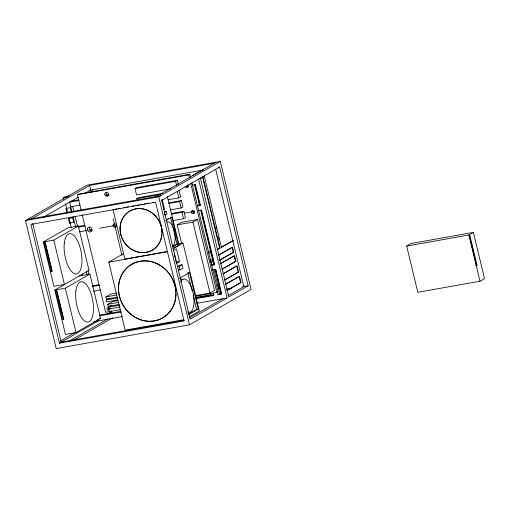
<?xml version="1.0" encoding="UTF-8"?>
<svg xmlns="http://www.w3.org/2000/svg" width="510" height="510" viewBox="0 0 510 510"><rect width="100%" height="100%" fill="white"/><g stroke="black" fill="none" stroke-linecap="round" stroke-linejoin="round"><path stroke-width="0.76" d="M63.597 199.321L63.221 197.778L64.999 196.752L69.322 195.987M25.5 220.556L87.051 185.168L220.314 161.434L251.047 289.444L189.497 324.832L56.234 348.566L25.5 220.556L158.763 196.822L220.314 161.434M31.595 218.764L89.588 185.423L214.213 163.226M81.128 210.203L77.412 194.737L78.597 194.055L189.892 174.235L190.632 177.327M43.65 217.101L78.304 197.172M85.189 193.213L90.697 190.045M69.507 223.131L73.822 222.366L72.713 217.738L68.397 218.503L69.507 223.131L70.692 222.449M170.882 188.802L136.546 194.916L135.016 188.547L136.718 187.565L177.295 180.342L178.315 184.588M78.361 226.006L53.805 240.127L64.451 284.472L53.901 286.346L43.254 242.008L67.817 227.887L78.361 226.006L89.008 270.345L54.799 290.094L65.446 334.439L75.996 332.558L100.553 318.438L89.907 274.093L79.362 275.974M44.198 243.002L45.103 242.48L49.668 261.515L48.769 262.032L44.198 243.002L45.313 242.805L49.884 261.834L48.769 262.032M137.056 200.13L136.718 198.715L138.478 197.701L162.664 193.392M135.016 188.547L175.593 181.318L177.295 180.342M77.412 194.737L188.706 174.917L189.892 174.235M154.447 197.593L215.991 162.199M161.192 200.353L162.307 199.716L164.564 209.106L163.449 209.75M200.366 178.168L228.882 296.922L248.153 285.842L219.644 167.082L161.651 200.424L190.166 319.183L227.103 297.948L198.588 179.188M199.875 178.634L202.986 177.008L220.052 248.102L217.362 249.651M200.296 178.557L202.986 177.008M167.898 199.799L178.825 197.855L180.585 196.841L179.055 190.472M51.019 271.524L52.218 271.314L50.063 262.35L48.871 262.561L51.019 271.524L51.963 270.982L49.993 262.765M168.638 203.554L179.565 201.609L181.381 200.564L182.911 206.933L181.095 207.978L170.168 209.922M165.017 215.131L167.063 213.958L166.451 211.414L164.405 212.587L164.864 214.5M167.216 219.287L168.581 218.497M165.718 220.632L171.864 217.101L178.264 243.754L172.801 246.897M171.06 214.289L181.987 212.345L183.855 211.267L185.385 217.636L183.517 218.713L173.368 220.518M55.743 291.089L56.648 290.572L61.213 309.602L60.314 310.118L55.743 291.089L56.859 290.891L61.429 309.921L60.314 310.118M183.568 319.732L125.128 330.136L108.808 262.153L123.79 253.54M54.799 290.094L65.35 288.214L89.907 274.093M181.617 243.397L177.174 224.891L181.732 222.271L197.498 219.466L214.531 290.407L209.98 293.027L195.712 295.57M177.174 224.891L192.946 222.086L197.498 219.466M172.246 246.725L177.027 243.978L178.264 243.754M172.89 248.663L179.042 245.125L167.318 196.286M173.476 248.478L183.007 242.996L199.327 310.979L189.797 316.461M173.336 250.493L176.396 248.74L179.488 261.611L176.428 263.37M62.564 319.611L63.763 319.4L61.608 310.437L60.416 310.647L62.564 319.611L63.508 319.069L61.359 310.105M117.268 297.183L106.329 299.134L105.799 296.922L110.632 294.142L116.726 293.059M117.702 299.854L106.826 301.792L106.38 299.905L109.79 297.942M119.13 304.438L108.203 306.389L107.718 304.349L112.487 301.608L117.804 300.664M182.076 264.773L180.055 265.13L177.25 266.743L179.271 266.386L182.076 264.773L182.911 268.26L180.106 269.866L178.086 270.23L179.208 269.586M119.812 307.058L108.904 309.003L108.471 307.205L111.868 305.254M108.904 309.003L110.262 308.225M216.941 249.721L220.052 248.102M233.025 240.567L221.015 247.471L233.446 240.49M60.32 340.954L75.372 332.297M107.317 313.93L110.071 312.343M59.44 343.173L184.065 320.975L155.556 202.215L30.931 224.413L59.44 343.173L98.156 320.911L97.786 319.368M218.529 255.051L232.49 247.191L233.682 252.163L219.466 260.336M69.284 341.062L107.757 318.941M218.267 255.363L232.49 247.191M179.469 278.332L189.497 272.57L198.269 309.098L188.904 314.479M73.376 340.425L112.729 317.8M219.721 260.023L233.682 252.163M221.276 263.192L234.135 255.797L235.48 261.394L221.946 269.178M220.339 263.893L234.555 255.72L235.9 261.324L222.36 269.108M222.947 273.857L236.678 265.965L238.157 272.13L224.425 280.022M223.367 273.787L237.093 265.888L238.578 272.053L224.846 279.952M225.337 284.268L239.496 276.292L240.988 282.495L227.243 290.4M225.751 284.197L239.496 276.292M195.77 296.24L216.928 292.472L218.114 291.79L191.932 182.739M217.273 291.656L218.012 294.742L221.257 293.454M226.822 290.477L240.988 282.495M188.547 314.013L196.573 309.398L198.269 309.098M242.773 286.461L243.958 285.778M189.267 317.985L222.781 298.713M228.002 295.711L243.837 286.607L248.153 285.842M406.693 246.081L411.219 243.48L473.401 232.401L484.5 278.632L479.974 281.233L417.792 292.313L406.693 246.081L468.875 235.008L473.401 232.401M477.086 265.442L476.569 265.742L474.325 256.396L474.842 256.103L477.086 265.442L475.887 265.659M202.808 169.804L192.455 175.587L192.869 175.516M89.256 190.306L203.566 169.945M218.203 167.337L219.644 167.082M63.221 197.778L67.543 197.007M71.425 201.131L78.476 199.875M106.392 194.877L109.044 194.431M79.05 200.481L69.647 202.151L72.057 212.185M106.482 195.591L108.834 195.171M70.756 206.779L80.159 205.103M186.762 186.118L188.33 185.838M192.251 185.143L195.381 184.582L200.392 205.447L197.255 206.002M136.718 198.715L160.905 194.406M27.279 219.536L160.542 195.802M115.311 209.094L116.854 208.819M118.396 208.545L119.939 208.265M123.796 207.583L125.339 207.309M126.882 207.028L128.424 206.754M132.288 206.072L133.83 205.791M135.373 205.517L139.23 204.835M140.773 204.555L142.315 204.28M143.858 204.006L145.401 203.732M146.944 203.458L148.486 203.184M152.343 202.495L153.886 202.221M168.893 202.789L181.381 200.564M78.323 226.478L84.596 225.363M197.466 205.262L200.602 204.701M164.979 211.675L166.451 211.414M78.113 227.224L85.17 225.962M171.366 213.492L183.855 211.267M79.228 231.846L86.279 230.59M88.632 230.176L91.768 229.615M99.622 228.25L113.124 225.847M113.711 225.707L116.847 225.146M184.308 213.167L191.282 211.924A1.632 1.473 60.1 0 1 193.564 210.783A1.632 1.473 60.1 0 1 193.539 213.531A1.632 1.473 60.1 0 1 191.282 211.924M192.098 211.746L194.45 211.325M198.364 210.63L201.501 210.069L214.64 264.786L211.503 265.34M43.254 242.008L53.805 240.127M178.334 243.825L183.007 242.996M167.337 251.545L124.905 259.106L112.997 209.502M108.808 262.153L167.248 251.749M208.571 251.341L210.821 250.939M208.52 253.158L211.522 252.622M175.95 262.242L179.488 261.611M92.571 285.817L98.844 284.701M211.714 264.601L214.066 264.18M92.361 286.563L99.418 285.307M235.48 261.394L235.9 261.324M188.362 272.767L189.497 272.57M93.47 291.191L100.515 289.935M212.09 270.064L215.749 269.414L221.672 294.085L218.012 294.742M238.157 272.13L238.578 272.053M105.799 296.922L116.739 294.971M106.38 299.905L117.249 297.967M107.718 304.349L118.639 302.404M108.471 307.205L119.378 305.267M226.803 288.934L231.508 288.099M226.593 289.68L229.73 289.119M216.546 292.064L218.114 291.79M120.526 309.64L105.634 312.292L82.244 214.844M195.521 297.515L211.134 294.735M99.603 315.123L120.742 311.355M195.897 297.974L213.907 294.767M196.165 298.076L210.987 295.437L210.483 293.314M99.393 315.868L121.316 311.961M196.471 298.579L213.69 295.507L213.135 293.193M99.048 318.705L100.553 318.438M93.84 321.683L122.451 316.582M196.917 303.322L227.103 297.948M184.276 320.229L61.219 342.146L32.71 223.393M468.875 235.008L479.974 281.233M215.698 169.397L243.837 286.607M232.069 247.261L233.261 252.24M239.082 276.369L240.567 282.572M204.28 175.95L221.436 247.395M216.036 226.727L216.591 229.028M218.618 237.481L219.172 239.789M202.566 177.085L219.631 248.179M214.053 269.809L219.791 293.715M188.706 174.917L189.446 178.009M190.746 183.422L216.928 292.472M192.946 222.086L209.98 293.027M175.593 181.318L176.613 185.563M177.295 191.486L178.825 197.855M179.565 201.609L181.095 207.978M181.987 212.345L183.517 218.713M187.801 272.869L192.187 291.133M193.099 294.939L196.573 309.398M170.627 217.324L177.027 243.978M179.271 266.386L180.106 269.866M174.248 254.28L175.88 261.094M158.763 196.822L189.497 324.832M113.131 218.548L114.374 223.737M115.241 227.352L121.909 255.127M92.661 189.797L93.03 191.339M89.588 185.423L91.252 192.359M111.371 310.928L111.926 313.248M109.446 308.518L109.816 310.061M110.185 311.61L110.555 313.159M72.72 206.531L73.829 211.165M75.129 216.572L77.539 226.618M88.09 270.549L89.014 274.399M73.166 216.826L75.576 226.867M86.311 271.569L87.051 274.648M71.126 211.535L70.201 207.678L65.886 208.45L66.995 213.078M65.51 203.694L67.549 212.173M69.041 218.388L71.26 227.638M82.365 273.889L82.735 275.432M65.35 288.214L75.996 332.558M194.724 212.848A1.632 1.473 60.1 0 1 192.678 210.471M109.586 308.741A1.434 1.3 60.1 0 1 108.279 310.367A1.434 1.3 60.1 0 1 107.004 308.48A1.434 1.3 60.1 0 1 108.974 307.83M109.809 309.672A1.434 1.3 60.1 0 1 108.547 307.205M187.788 184.722A1.728 1.562 60.1 0 1 187.654 187.374A1.728 1.562 60.1 0 1 185.232 186.328M188.464 186.858A1.728 1.562 60.1 0 1 186.609 186.054M116.427 226.669A1.874 1.696 60.1 0 1 114.495 223.801M108.362 195.617A2.059 1.861 60.1 0 1 106.628 192.04M92.029 230.845A2.55 2.301 60.1 0 1 89.817 229.768M89.486 229.188A2.55 2.301 60.1 0 1 89.428 227.288M209.859 259.558A1.632 1.473 60.1 0 1 212.007 260.546A1.632 1.473 60.1 0 1 210.981 262.58M210.496 260.68A1.632 1.473 60.1 0 1 210.872 262.248M217.668 285.581A1.728 1.562 60.1 0 1 218.121 288.501M161.976 234.077A22.561 20.394 60.1 0 1 129.687 247.962A22.561 20.394 60.1 0 1 131.14 210.337A22.561 20.394 60.1 0 1 162.033 232.662M166.923 222.124A12.31 5.004 79.9 0 1 174.344 231.24A12.31 5.004 79.9 0 1 172.699 245.807M176.014 293.301A30.919 27.954 60.1 0 1 139.708 319.368A30.919 27.954 60.1 0 1 122.757 273.15A30.919 27.954 60.1 0 1 168.402 272.557M168.855 273.124A30.919 27.954 60.1 0 1 175.159 286.276M175.312 286.983A30.919 27.954 60.1 0 1 175.956 291.72M181.177 279.729A16.875 6.853 79.9 0 1 182.918 279.314M180.642 282.119A16.875 6.853 79.9 0 1 192.978 292.3A16.875 6.853 79.9 0 1 187.635 311.973M469.92 235.728L469.442 236.002L474.204 255.841L474.683 255.567L469.92 235.728M195.018 184.894L194.603 184.971L199.461 205.218L199.882 205.141L195.018 184.894M201.182 210.42L200.761 210.496L213.779 264.735L214.2 264.658L201.182 210.42M215.59 269.554L215.175 269.631L220.977 293.817L221.397 293.741L215.59 269.554M64.324 243.015A20.445 8.307 79.9 0 0 75.659 273.985A20.445 8.307 79.9 0 0 79.101 244.469A20.445 8.307 79.9 0 0 64.324 243.015M113.067 225.369A1.874 1.696 60.1 0 0 115.668 227.211A1.874 1.696 60.1 0 0 115.693 224.056A1.874 1.696 60.1 0 0 113.067 225.369M104.837 194.061A2.059 1.861 60.1 0 0 107.642 196.159A2.059 1.861 60.1 0 0 107.763 192.703A2.059 1.861 60.1 0 0 104.837 194.061M87.318 229.035A2.55 2.301 60.1 0 0 90.652 231.84A2.55 2.301 60.1 0 0 91.054 227.6A2.55 2.301 60.1 0 0 87.318 229.035M120.028 227.842A22.561 20.394 60.1 0 0 150.705 250.971A22.561 20.394 60.1 0 0 152.165 213.103A22.561 20.394 60.1 0 0 120.028 227.842M75.869 291.102A20.445 8.307 79.9 0 0 87.204 322.071A20.445 8.307 79.9 0 0 90.646 292.561A20.445 8.307 79.9 0 0 75.869 291.102M118.448 287.289A30.919 27.954 60.1 0 0 160.491 318.992A30.919 27.954 60.1 0 0 162.492 267.087A30.919 27.954 60.1 0 0 118.448 287.289"/></g></svg>
